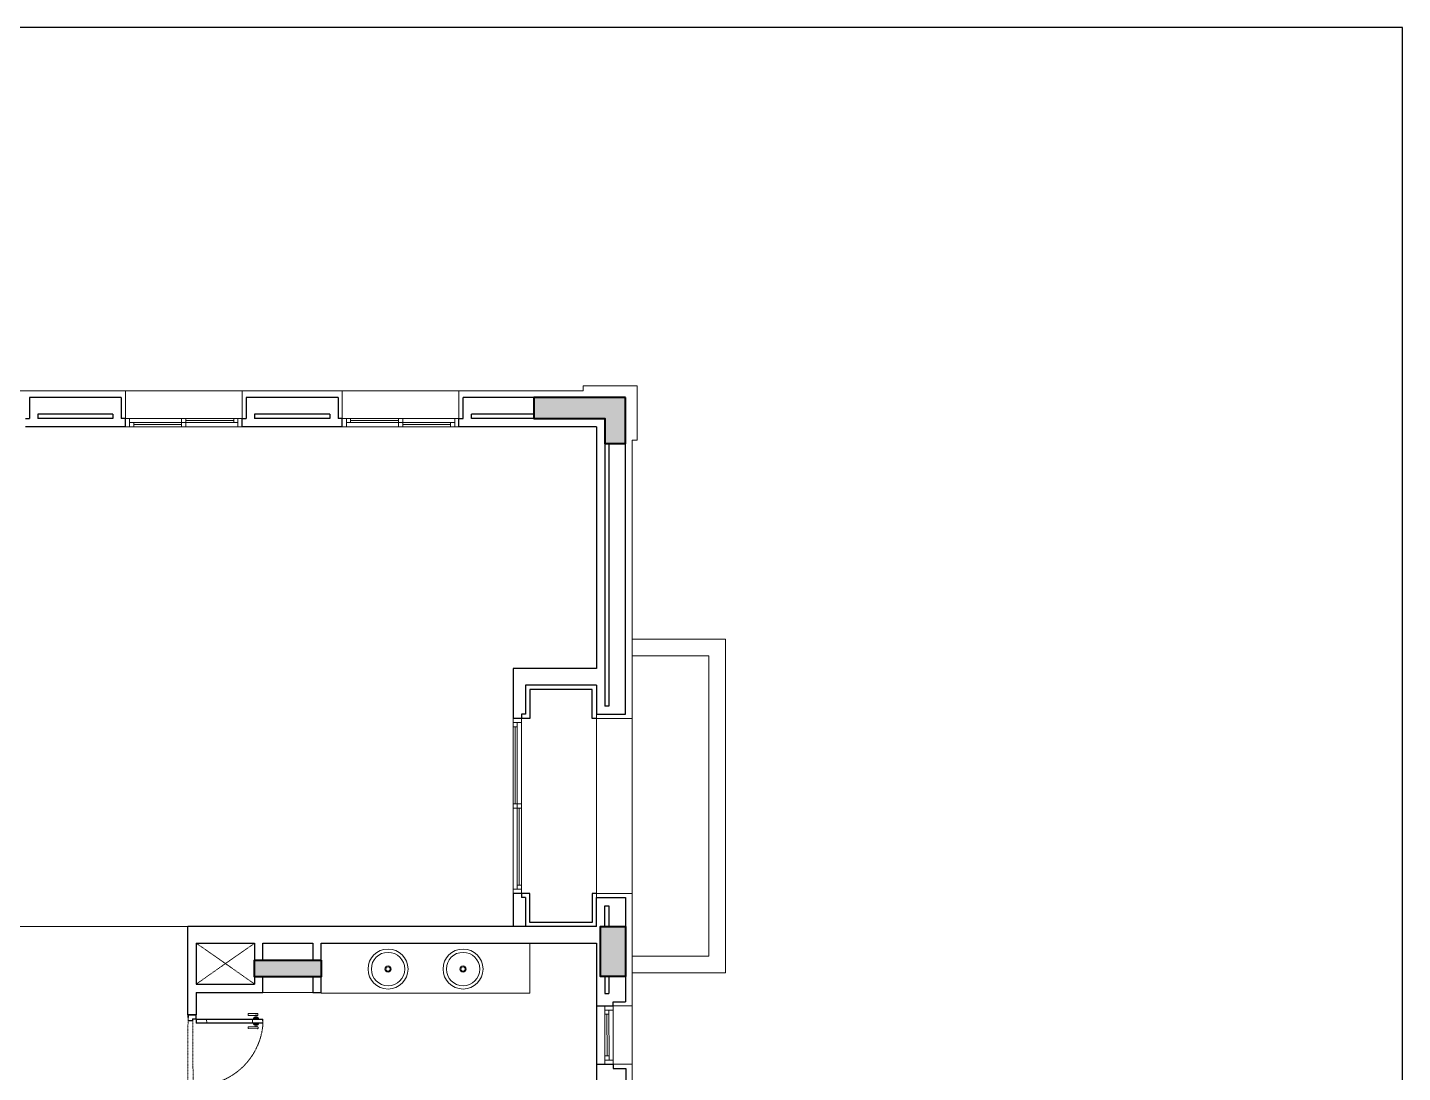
# Model space of a CAD drawing. Header units: inches. Extents: x 274057 to 444617, y 490067 to 635630.
# Drawn here: x 428122 to 444617, y 623095 to 635630 of the extents above; entities that cross this region are included whole.
import ezdxf

# ---------------------------------------------------------------- set-up
doc = ezdxf.new("R2010")
doc.units = ezdxf.units.IN
doc.header["$MEASUREMENT"] = 0
for name, pattern in [('CENTER', [2, 1.25, -0.25, 0.25, -0.25]), ('HIDDEN', [0.375, 0.25, -0.125]), ('HIDDEN2', [0.1875, 0.125, -0.0625])]:
    doc.linetypes.add(name, pattern=pattern)
for name, color, linetype, lineweight in [('A-DOOR', 134, 'Continuous', 18), ('A-FLOR-FIXT', 114, 'Continuous', 9), ('A-FLOR-HIDN', 8, 'HIDDEN', 13), ('A-GLAZ', 134, 'Continuous', 18), ('A-SHAFT', 3, 'HIDDEN2', 18), ('A-WALL-PRHT', 4, 'Continuous', 18), ('A-WALL-TILE', 8, 'Continuous', 9), ('XREF-V2-FF_COLS$0$A-COLS', 8, 'Continuous', 40), ('XREF-V2-FF_COLS$0$A-COLS-PATT', 253, 'Continuous', 20)]:
    doc.layers.add(name, color=color, linetype=linetype, lineweight=lineweight)
doc.layers.add('A-FURN', color=253, linetype='Continuous')
doc.layers.add('A-WALL', color=7, linetype='Continuous')

# ---------------------------------------------------------------- blocks, each defined once
blk = doc.blocks.new('*U54')
at = {"color": 253, "linetype": 'HIDDEN2'}
for p, q in [((277107, 499842, 0), (276924, 500580, 0)), ((276982, 500594, 0), (277166, 499856, 0))]:
    blk.add_line(p, q, dxfattribs=at)
at = {"layer": 'A-DOOR'}
for p, q in [((277016, 500623, 0), (277792, 500816, 0)), ((277021, 500620, 0), (277789, 500811, 0)), ((277800, 500771, 0), (277789, 500811, 0)), ((277792, 500816, 0), (277804, 500768, 0)), ((277804, 500768, 0), (277792, 500816, 0)), ((277792, 500816, 0), (277792, 500816, 0)), ((277028, 500575, 0), (277016, 500623, 0)), ((277804, 500768, 0), (277028, 500575, 0)), ((277800, 500771, 0), (277031, 500579, 0)), ((277683, 500742, 0), (277673, 500782, 0))]:
    blk.add_line(p, q, dxfattribs=at)
at = {"layer": 'A-DOOR', "elevation": 0}
for points in [[(277719, 500844), (277611, 500817, -0.414214), (277606, 500820), (277603, 500832, -0.414214), (277606, 500837), (277715, 500864, -0.414214), (277719, 500861), (277722, 500849, -0.414214)], [(277753, 500709), (277645, 500682, 0.414214), (277642, 500677), (277645, 500665, 0.414214), (277649, 500662), (277758, 500689, 0.414214), (277761, 500694), (277758, 500706, 0.414214)]]:
    blk.add_lwpolyline(points, format="xyb", close=True, dxfattribs=at)
at = {"layer": 'A-DOOR', "elevation": 0, "flags": 128}
for points in [[(277673, 500782), (277683, 500742), (277800, 500771), (277789, 500811)], [(277021, 500620), (277031, 500579), (277148, 500608), (277137, 500649)]]:
    blk.add_lwpolyline(points, close=True, dxfattribs=at)
at = {"layer": 'A-DOOR', "elevation": 0}
for points in [[(277744, 500804), (277676, 500787), (277683, 500799), (277732, 500811)], [(277731, 500814), (277730, 500819), (277681, 500807), (277683, 500802)], [(277715, 500817), (277709, 500842), (277689, 500837), (277696, 500812)], [(277004, 500672), (277016, 500623), (276977, 500613), (276982, 500594), (276924, 500580), (276907, 500647)], [(277001, 500667), (277011, 500626), (276972, 500616), (276977, 500597), (276927, 500584), (276912, 500645)], [(277756, 500756), (277688, 500739), (277700, 500731), (277749, 500743)], [(277749, 500741), (277751, 500736), (277702, 500724), (277701, 500729)], [(277736, 500731), (277743, 500706), (277723, 500701), (277717, 500726)], [(277221, 499798), (277209, 499847), (277170, 499837), (277166, 499856), (277107, 499842), (277124, 499774)], [(277216, 499801), (277206, 499842), (277167, 499832), (277163, 499852), (277112, 499839), (277127, 499779)]]:
    blk.add_lwpolyline(points, close=True, dxfattribs=at)
at = {"layer": 'A-DOOR', "linetype": 'CENTER', "ltscale": 0.4}
blk.add_arc((277015, 500625, 0), 802, 284.0148, 10.2328, dxfattribs=at)
blk = doc.blocks.new('stonecladding')
at = {"layer": 'A-WALL-TILE'}
for p, q in [((38570, 44101, 0), (38570, 44041, 0)), ((38570, 44101, 0), (39220, 44101, 0)), ((39220, 44101, 0), (39220, 43451, 0)), ((28990, 44041, 0), (38570, 44041, 0)), ((39160, 43451, 0), (39160, 40113, 0)), ((39160, 43451, 0), (39220, 43451, 0)), ((39160, 38013, 0), (39160, 34736, 0))]:
    blk.add_line(p, q, dxfattribs=at)
blk = doc.blocks.new('first floor villa 2')
at = {"layer": 'XREF-V2-FF_COLS$0$A-COLS-PATT'}
for points in [[(124095, 58167), (122995, 58167), (122995, 57917), (123845, 57917), (123845, 57617), (124095, 57617)], [(124095, 51222), (123795, 51222), (123795, 51822), (124095, 51822)], [(120445, 51417), (120445, 51217), (119645, 51217), (119645, 51417)]]:
    blk.add_hatch(color=256, dxfattribs=at).paths.add_polyline_path(points)
for p, q in [((122745, 54917), (122745, 54319)), ((122895, 54717), (122895, 54369)), ((122845, 54319, 0), (122745, 54319, 0)), ((122895, 54369, 0), (122845, 54369, 0)), ((122845, 54369, 0), (122845, 54319, 0)), ((122745, 52219), (122745, 51822)), ((122745, 52169), (122745, 51822)), ((122845, 52219, 0), (122845, 52169, 0)), ((122895, 52169, 0), (122845, 52169, 0)), ((122895, 52169), (122895, 51822)), ((122895, 52169), (122895, 51822))]:
    blk.add_line(p, q)
at = {"elevation": 0}
blk.add_lwpolyline([(122845, 52219), (122745, 52219)], dxfattribs=at)
at = {"layer": 'A-DOOR'}
for p, q in [((123895, 50769, 0), (123845, 50769, 0)), ((123870, 50769, 0), (123872, 50269, 0)), ((123897, 50269, 0), (123847, 50269, 0))]:
    blk.add_line(p, q, dxfattribs=at)
at = {"layer": 'A-DOOR', "elevation": 0}
for points in [[(123945, 50869), (123845, 50869), (123847, 50169), (123947, 50169)], [(123945, 50869), (123845, 50869), (123845, 50819), (123945, 50819)], [(123895, 50819), (123845, 50819), (123847, 50219), (123897, 50219)], [(123947, 50169), (123847, 50169), (123847, 50219), (123947, 50219)]]:
    blk.add_lwpolyline(points, close=True, dxfattribs=at)
at = {"layer": 'A-FLOR-FIXT', "lineweight": 0}
for p, q in [((122945, 51622), (122945, 51022)), ((120445, 51022, 0), (122945, 51022, 0))]:
    blk.add_line(p, q, dxfattribs=at)
for centre, radius in [((121245, 51312, 0), 240), ((121245, 51312, 0), 200), ((122145, 51312, 0), 240), ((122145, 51312, 0), 200), ((121245, 51312, 0), 37.5), ((121245, 51312, 0), 26), ((122145, 51312, 0), 37.5), ((122145, 51312, 0), 26)]:
    blk.add_circle(centre, radius, dxfattribs=at)
at = {"layer": 'A-FLOR-HIDN', "color": 1, "linetype": 'HIDDEN'}
for p, q in [((123745, 52169), (123745, 54319)), ((124175, 52219), (124175, 54319)), ((116345, 51822), (118845, 51822))]:
    blk.add_line(p, q, dxfattribs=at)
at = {"layer": 'A-GLAZ'}
for p, q in [((118095, 57917, 0), (119495, 57917, 0)), ((118095, 57917, 0), (119495, 57917, 0)), ((118145, 57817, 0), (118145, 57917, 0)), ((118145, 57817, 0), (118145, 57917, 0)), ((118769, 57817, 0), (118769, 57917, 0)), ((118769, 57817, 0), (118769, 57917, 0)), ((118819, 57817, 0), (118819, 57917, 0)), ((118819, 57817, 0), (118819, 57917, 0)), ((119395, 57867, 0), (119395, 57917, 0)), ((119395, 57867, 0), (119395, 57917, 0)), ((119445, 57817, 0), (119445, 57917, 0)), ((119445, 57817, 0), (119445, 57917, 0)), ((122095, 57917, 0), (120695, 57917, 0)), ((122095, 57917, 0), (120695, 57917, 0)), ((120745, 57817, 0), (120745, 57917, 0)), ((120745, 57817, 0), (120745, 57917, 0)), ((120795, 57867, 0), (120795, 57917, 0)), ((120795, 57867, 0), (120795, 57917, 0)), ((121371, 57817, 0), (121371, 57917, 0)), ((121371, 57817, 0), (121371, 57917, 0)), ((121421, 57817, 0), (121421, 57917, 0)), ((121421, 57817, 0), (121421, 57917, 0)), ((122045, 57817, 0), (122045, 57917, 0)), ((122045, 57817, 0), (122045, 57917, 0)), ((118095, 57817, 0), (119495, 57817, 0)), ((118095, 57817, 0), (119495, 57817, 0)), ((118145, 57867, 0), (119445, 57867, 0)), ((118145, 57867, 0), (119445, 57867, 0)), ((118195, 57817, 0), (118195, 57867, 0)), ((118195, 57817, 0), (118195, 57867, 0)), ((118195, 57842, 0), (118769, 57842, 0)), ((118195, 57842, 0), (118769, 57842, 0)), ((119395, 57892, 0), (118819, 57892, 0)), ((119395, 57892, 0), (118819, 57892, 0)), ((122095, 57817, 0), (120695, 57817, 0)), ((122095, 57817, 0), (120695, 57817, 0)), ((122045, 57867, 0), (120745, 57867, 0)), ((122045, 57867, 0), (120745, 57867, 0)), ((120795, 57892, 0), (121371, 57892, 0)), ((120795, 57892, 0), (121371, 57892, 0)), ((121995, 57842, 0), (121421, 57842, 0)), ((121995, 57842, 0), (121421, 57842, 0)), ((121995, 57817, 0), (121995, 57867, 0)), ((121995, 57817, 0), (121995, 57867, 0)), ((122745, 52219, 0), (122745, 54319, 0)), ((122745, 52219, 0), (122745, 54319, 0)), ((122845, 54269, 0), (122745, 54269, 0)), ((122845, 54269, 0), (122745, 54269, 0)), ((122795, 52269, 0), (122795, 54269, 0)), ((122795, 52269, 0), (122795, 54269, 0)), ((122845, 52219, 0), (122845, 54319, 0)), ((122845, 52219, 0), (122845, 54319, 0)), ((122795, 54219, 0), (122745, 54219, 0)), ((122795, 54219, 0), (122745, 54219, 0)), ((122770, 54219, 0), (122770, 53293, 0)), ((122770, 54219, 0), (122770, 53293, 0)), ((122845, 53293, 0), (122745, 53293, 0)), ((122845, 53293, 0), (122745, 53293, 0)), ((122845, 53243, 0), (122745, 53243, 0)), ((122845, 53243, 0), (122745, 53243, 0)), ((122820, 52319, 0), (122820, 53243, 0)), ((122820, 52319, 0), (122820, 53243, 0)), ((122845, 52319, 0), (122795, 52319, 0)), ((122845, 52319, 0), (122795, 52319, 0)), ((122845, 52269, 0), (122745, 52269, 0)), ((122845, 52269, 0), (122745, 52269, 0))]:
    blk.add_line(p, q, dxfattribs=at)
at = {"layer": 'A-SHAFT'}
for p, q in [((118945, 51622), (119645, 51132)), ((118945, 51132), (119645, 51622))]:
    blk.add_line(p, q, dxfattribs=at)
blk.add_lwpolyline([(118945, 51132), (119645, 51132), (119645, 51622), (118945, 51622)], close=True, dxfattribs=at)
at = {"layer": 'A-WALL'}
for p, q in [((116945, 58167, 0), (116945, 57917, 0)), ((118045, 58167, 0), (116945, 58167, 0)), ((118045, 58167, 0), (118045, 57917, 0)), ((119545, 58167, 0), (119545, 57917, 0)), ((120645, 58167, 0), (119545, 58167, 0)), ((120645, 58167, 0), (120645, 57917, 0)), ((122995, 58167), (122145, 58167)), ((122145, 57917, 0), (122145, 58167, 0)), ((116895, 57917, 0), (116945, 57917, 0)), ((118095, 57917, 0), (118045, 57917, 0)), ((118095, 57817, 0), (118095, 57917, 0)), ((119495, 57817, 0), (119495, 57917, 0)), ((119495, 57917, 0), (119545, 57917, 0)), ((120695, 57917, 0), (120645, 57917, 0)), ((120695, 57817, 0), (120695, 57917, 0)), ((122095, 57817, 0), (122095, 57917, 0)), ((122095, 57917, 0), (122145, 57917, 0)), ((118095, 57817, 0), (116895, 57817, 0)), ((120695, 57817, 0), (119495, 57817, 0)), ((123745, 57817), (122095, 57817)), ((123745, 57817), (123745, 54917)), ((124095, 54717), (124095, 57617)), ((123745, 54917), (122745, 54917)), ((123745, 54717), (122895, 54717)), ((118845, 50762), (118845, 51822)), ((123745, 51822), (118845, 51822)), ((118945, 51622), (118945, 51132)), ((118945, 51622), (119645, 51622)), ((119645, 51622), (119645, 51417)), ((119745, 51417), (119745, 51622)), ((119745, 51622), (120345, 51622, 0)), ((120345, 51622, 0), (120345, 51417, 0)), ((120445, 51417, 0), (120445, 51622, 0)), ((120445, 51622, 0), (123745, 51622)), ((123745, 51622), (123745, 50869)), ((119645, 51217), (119645, 51132)), ((119745, 51032), (119745, 51217)), ((120345, 51217, 0), (120345, 51032, 0)), ((120445, 51032, 0), (120445, 51217, 0)), ((124095, 51222, 0), (124095, 50919, 0)), ((118945, 51132), (119645, 51132)), ((118945, 51032), (119745, 51032)), ((118945, 51032), (118945, 50762)), ((120345, 51032, 0), (120445, 51032, 0)), ((123745, 50869), (123945, 50869, 0)), ((123945, 50919, 0), (124095, 50919, 0)), ((123945, 50869, 0), (123945, 50919, 0)), ((118945, 50762), (118845, 50762)), ((123747, 50169), (123745, 46522)), ((123747, 50169, 0), (123947, 50169, 0)), ((123947, 50169, 0), (123947, 50119)), ((123947, 50119), (124097, 50119)), ((124097, 50119, 0), (124095, 49612, 0))]:
    blk.add_line(p, q, dxfattribs=at)
at = {"layer": 'A-WALL', "color": 1}
for p, q in [((117045, 57967, 0), (117045, 57917, 0)), ((117945, 57967, 0), (117045, 57967, 0)), ((117945, 57917, 0), (117045, 57917, 0)), ((117945, 57967, 0), (117945, 57917, 0)), ((119645, 57967, 0), (119645, 57917, 0)), ((120545, 57967, 0), (119645, 57967, 0)), ((120545, 57917, 0), (119645, 57917, 0)), ((120545, 57967, 0), (120545, 57917, 0)), ((122995, 57967), (122245, 57967)), ((122245, 57917, 0), (122245, 57967, 0)), ((122995, 57917), (122245, 57917)), ((123845, 57617), (123845, 54467)), ((123895, 57617), (123895, 54467)), ((123895, 54467), (123845, 54467)), ((123845, 51222, 0), (123845, 51019, 0)), ((123895, 51222, 0), (123895, 51019, 0)), ((123845, 51019, 0), (123895, 51019, 0)), ((123745, 50869), (123747, 50169))]:
    blk.add_line(p, q, dxfattribs=at)
at = {"layer": 'A-WALL', "color": 252, "elevation": 0}
for points in [[(123745, 54319), (123695, 54319), (123695, 54667), (122945, 54667), (122945, 54319), (122845, 54319)], [(123745, 52219), (123695, 52219), (123695, 51872), (122945, 51872), (122945, 52219), (122845, 52219)]]:
    blk.add_lwpolyline(points, dxfattribs=at)
at = {"layer": 'A-WALL'}
for points in [[(123745, 54717), (123745, 54369), (124095, 54369), (124095, 54717)], [(123745, 51822), (123745, 52169), (124095, 52169), (124095, 51822)]]:
    blk.add_lwpolyline(points, dxfattribs=at)
at = {"layer": 'A-WALL', "color": 1}
blk.add_lwpolyline([(123845, 51822), (123845, 52069), (123895, 52069), (123895, 51822)], dxfattribs=at)
at = {"layer": 'A-WALL-PRHT', "elevation": 0}
for points in [[(124175, 55267), (125295, 55267), (125295, 51267), (124175, 51267)], [(124175, 55067), (125095, 55067), (125095, 51467), (124175, 51467)]]:
    blk.add_lwpolyline(points, dxfattribs=at)
at = {"layer": 'A-WALL-TILE'}
for p, q in [((118095, 57917, 0), (118095, 58247, 0)), ((119495, 57917, 0), (119495, 58247, 0)), ((120695, 57917, 0), (120695, 58247, 0)), ((122095, 57917, 0), (122095, 58247, 0)), ((123745, 54369), (123745, 54319)), ((123745, 54319), (124175, 54319)), ((124095, 54319), (124145, 54319)), ((123745, 52219), (124175, 52219)), ((123745, 52219), (123745, 52169)), ((124095, 52219), (124175, 52219)), ((119745, 51032), (120345, 51032, 0)), ((123945, 50869, 0), (124175, 50869, 0)), ((123947, 50169), (124175, 50169))]:
    blk.add_line(p, q, dxfattribs=at)
at = {"layer": 'Defpoints'}
blk.add_lwpolyline([(133415, 62606), (85015, 62606), (85015, 14206), (133415, 14206)], close=True, dxfattribs=at)
at = {"layer": 'XREF-V2-FF_COLS$0$A-COLS', "elevation": 0}
for points in [[(124095, 58167), (122995, 58167), (122995, 57917), (123845, 57917), (123845, 57617), (124095, 57617)], [(124095, 58167), (122995, 58167), (122995, 57917), (123845, 57917), (123845, 57617), (124095, 57617)], [(124095, 51222), (123795, 51222), (123795, 51822), (124095, 51822)], [(124095, 51222), (123795, 51222), (123795, 51822), (124095, 51822)], [(120445, 51417), (120445, 51217), (119645, 51217), (119645, 51417)], [(120445, 51417), (120445, 51217), (119645, 51217), (119645, 51417)]]:
    blk.add_lwpolyline(points, close=True, dxfattribs=at)
at = {"layer": 'A-DOOR', "rotation": 346.0285767170143}
blk.add_blockref('*U54', (-270745, -368219, 0), dxfattribs=at)
at = {"layer": 'A-WALL'}
blk.add_blockref('stonecladding', (85015, 14206), dxfattribs=at)

msp = doc.modelspace()

# ---------------------------------------------------------------- block references
at = {"layer": 'A-FURN'}
msp.add_blockref('first floor villa 2', (311201.6, 573024), dxfattribs=at)

doc.saveas('drawing.dxf')
